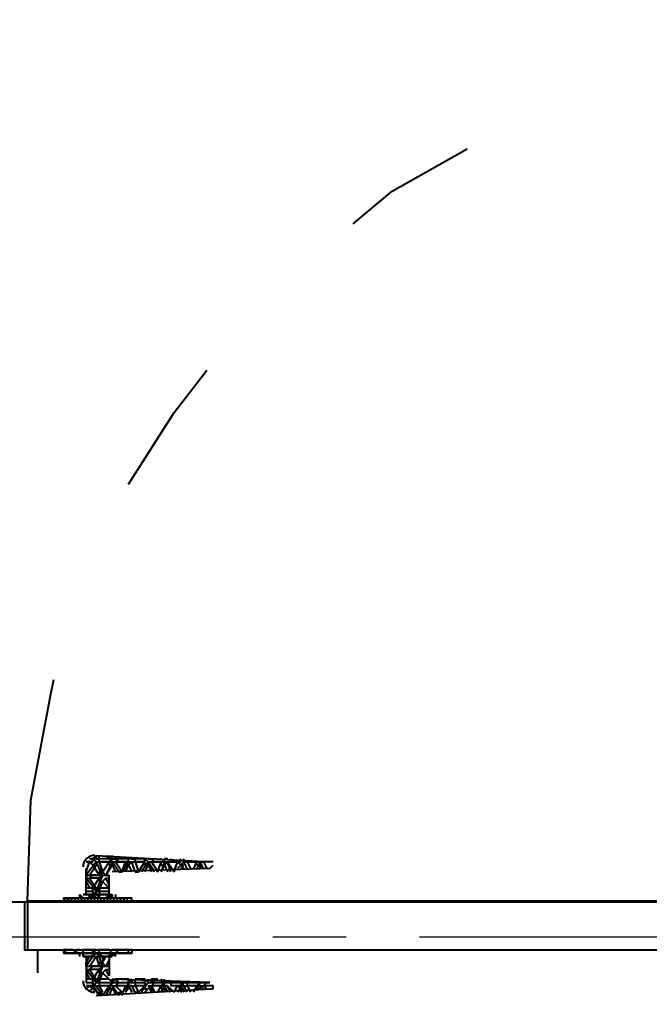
# Model space of a CAD drawing. Header units: centimetres. Extents: x -136 to 1955, y -1012 to 1233.
# Drawn here: x 286 to 340.5, y 627.4 to 711.9 of the extents above; entities that cross this region are included whole.
import ezdxf

# ---------------------------------------------------------------- set-up
doc = ezdxf.new("R2010")
doc.units = ezdxf.units.CM
doc.linetypes.add('CENTER', pattern=[50.8, 31.75, -6.35, 6.35, -6.35])
doc.layers.add('AKS', color=4, linetype='CENTER', lineweight=13)
for name, color, linetype in [('IC_DUVAR_60', 30, 'Continuous'), ('IC_KAPILAR', 7, 'Continuous'), ('OZEL_PANEL_OLCU_CM', 3, 'Continuous')]:
    doc.layers.add(name, color=color, linetype=linetype)
doc.styles.get("Standard").update_dxf_attribs({"font": 'Arial.ttf'})
doc.dimstyles.new('ISO-25', dxfattribs={"dimtxt": 2.5, "dimasz": 2.5, "dimexe": 1.25, "dimexo": 0.625, "dimtad": 1, "dimtxsty": 'Standard', "dimcen": 2.5, "dimadec": 0, "dimazin": 0, "dimtfac": 1, "dimtmove": 0, "dimatfit": 3, "dimfxl": 1, "dimarcsym": 0})

# ---------------------------------------------------------------- blocks, each defined once
blk = doc.blocks.new('kaynak-ic-kapi')
at = {"color": 133, "linetype": 'Continuous', "lineweight": 25, "true_color": 0x6ec1dd}
for p, q in [((54259.032, 7922.696), (54259.314, 7922.978)), ((54259.314, 7922.978), (54259.314, 7922.696)), ((54259.314, 7922.978), (54269.182, 7922.414)), ((54259.596, 7922.696), (54259.596, 7922.978)), ((54260.16, 7922.978), (54260.442, 7922.696)), ((54260.442, 7922.978), (54260.442, 7922.696)), ((54260.724, 7922.696), (54260.724, 7922.978)), ((54258.468, 7922.414), (54259.032, 7922.414)), ((54259.032, 7922.414), (54258.468, 7922.414)), ((54258.468, 7921.568), (54258.75, 7922.414)), ((54258.75, 7922.696), (54258.75, 7922.696)), ((54259.032, 7922.696), (54258.75, 7922.696)), ((54258.75, 7922.696), (54258.75, 7922.696)), ((54259.032, 7922.132), (54258.75, 7922.414)), ((54258.75, 7921.286), (54259.314, 7922.132)), ((54259.032, 7922.414), (54259.032, 7922.696)), ((54259.314, 7922.696), (54259.032, 7922.696)), ((54259.032, 7922.414), (54259.032, 7922.414)), ((54259.314, 7922.414), (54259.032, 7922.132)), ((54259.032, 7922.132), (54259.314, 7922.132)), ((54259.032, 7922.132), (54259.596, 7921.286)), ((54259.314, 7922.696), (54259.596, 7922.696)), ((54259.314, 7922.414), (54259.596, 7922.414)), ((54259.596, 7922.414), (54259.596, 7922.696)), ((54260.442, 7922.696), (54259.596, 7922.696)), ((54259.596, 7922.414), (54259.596, 7922.414)), ((54260.442, 7922.414), (54259.596, 7922.414)), ((54259.596, 7922.414), (54259.878, 7921.568)), ((54259.878, 7921.568), (54260.442, 7922.414)), ((54260.724, 7922.414), (54260.16, 7921.286)), ((54260.16, 7921.286), (54260.724, 7922.132)), ((54260.724, 7922.414), (54260.442, 7922.696)), ((54260.724, 7922.414), (54260.442, 7922.414)), ((54260.442, 7922.132), (54260.442, 7922.414)), ((54260.442, 7922.132), (54260.724, 7922.132)), ((54261.006, 7922.696), (54260.724, 7922.696)), ((54260.724, 7922.696), (54260.724, 7922.696)), ((54260.724, 7922.696), (54261.006, 7922.696)), ((54260.724, 7922.414), (54260.724, 7922.132)), ((54260.724, 7922.414), (54261.006, 7922.414)), ((54260.724, 7922.132), (54261.006, 7921.568)), ((54261.288, 7922.414), (54261.006, 7922.696)), ((54262.134, 7922.696), (54261.006, 7922.696)), ((54261.006, 7922.696), (54261.288, 7922.696)), ((54261.288, 7922.414), (54261.006, 7922.414)), ((54262.134, 7922.414), (54261.006, 7922.414)), ((54261.006, 7922.414), (54261.57, 7921.568)), ((54262.134, 7922.414), (54261.57, 7921.568)), ((54261.57, 7921.568), (54261.852, 7922.414)), ((54261.852, 7922.696), (54261.852, 7922.696)), ((54261.852, 7922.696), (54261.852, 7922.696)), ((54262.134, 7922.132), (54261.852, 7922.414)), ((54261.852, 7921.568), (54262.134, 7922.132)), ((54262.134, 7922.414), (54262.134, 7922.696)), ((54262.134, 7922.414), (54262.134, 7922.696)), ((54262.416, 7922.696), (54262.134, 7922.696)), ((54262.134, 7922.414), (54262.134, 7922.414)), ((54262.416, 7922.414), (54262.134, 7922.132)), ((54262.134, 7922.132), (54262.134, 7922.132)), ((54262.134, 7922.132), (54262.416, 7921.568)), ((54262.416, 7922.696), (54262.416, 7922.696)), ((54262.416, 7922.696), (54262.698, 7922.696)), ((54262.698, 7921.568), (54262.416, 7922.414)), ((54262.416, 7922.414), (54262.698, 7922.414)), ((54262.698, 7922.414), (54262.698, 7922.696)), ((54263.543, 7922.696), (54262.698, 7922.696)), ((54262.698, 7922.696), (54262.698, 7922.696)), ((54262.698, 7922.414), (54262.698, 7922.414)), ((54263.543, 7922.414), (54262.698, 7922.414)), ((54262.698, 7922.414), (54262.979, 7921.568)), ((54262.979, 7921.568), (54263.543, 7922.414)), ((54263.825, 7922.414), (54263.261, 7921.568)), ((54263.543, 7922.414), (54263.543, 7922.696)), ((54263.543, 7922.696), (54263.543, 7922.696)), ((54263.543, 7922.696), (54263.543, 7922.696)), ((54263.543, 7922.414), (54263.543, 7922.414)), ((54263.543, 7922.132), (54263.543, 7922.414)), ((54263.543, 7922.132), (54263.825, 7922.132)), ((54263.543, 7921.568), (54263.825, 7922.132)), ((54263.825, 7922.696), (54263.825, 7922.696)), ((54263.825, 7922.696), (54263.825, 7922.696)), ((54263.825, 7922.696), (54264.107, 7922.696)), ((54263.825, 7922.414), (54263.825, 7922.132)), ((54263.825, 7922.414), (54264.107, 7922.414)), ((54263.825, 7922.132), (54264.107, 7921.568)), ((54264.389, 7922.414), (54264.107, 7922.696)), ((54264.107, 7922.696), (54264.107, 7922.696)), ((54264.389, 7922.414), (54264.107, 7922.414)), ((54264.953, 7922.414), (54264.107, 7922.414)), ((54264.107, 7922.414), (54264.671, 7921.568)), ((54264.671, 7921.568), (54264.953, 7922.414)), ((54265.235, 7922.414), (54264.953, 7921.568)), ((54265.235, 7922.414), (54264.953, 7922.414)), ((54264.953, 7922.132), (54264.953, 7922.414)), ((54264.953, 7922.132), (54265.235, 7922.132)), ((54264.953, 7921.568), (54265.235, 7922.132)), ((54265.235, 7922.414), (54265.235, 7922.696)), ((54265.235, 7922.414), (54265.235, 7922.696)), ((54265.517, 7922.696), (54265.235, 7922.696)), ((54265.517, 7922.414), (54265.235, 7922.132)), ((54265.235, 7922.132), (54265.517, 7921.568)), ((54265.517, 7922.696), (54265.517, 7922.696)), ((54265.517, 7922.696), (54265.517, 7922.696)), ((54265.517, 7922.696), (54265.517, 7922.696)), ((54265.799, 7921.568), (54265.517, 7922.414)), ((54265.517, 7922.414), (54265.517, 7922.414)), ((54265.517, 7922.414), (54266.081, 7921.568)), ((54265.799, 7922.414), (54265.799, 7922.696)), ((54265.799, 7922.414), (54265.799, 7922.414)), ((54266.645, 7922.414), (54265.799, 7922.414)), ((54266.081, 7921.568), (54266.363, 7922.414)), ((54266.927, 7922.414), (54266.363, 7921.85)), ((54266.645, 7922.132), (54266.363, 7922.414)), ((54266.645, 7922.414), (54266.645, 7922.696)), ((54266.645, 7922.414), (54266.645, 7922.414)), ((54266.927, 7922.414), (54266.645, 7922.132)), ((54266.645, 7922.132), (54266.927, 7922.132)), ((54266.645, 7921.85), (54266.927, 7922.132)), ((54266.645, 7922.132), (54266.927, 7921.85)), ((54266.927, 7922.414), (54268.336, 7922.414)), ((54266.927, 7922.414), (54267.209, 7922.414)), ((54267.209, 7922.414), (54267.209, 7922.414)), ((54267.209, 7922.414), (54267.209, 7922.414)), ((54268.054, 7922.414), (54267.209, 7922.414)), ((54267.209, 7922.414), (54267.491, 7921.85)), ((54267.772, 7921.85), (54268.054, 7922.414)), ((54268.336, 7922.414), (54268.054, 7921.85)), ((54268.336, 7922.414), (54268.054, 7922.414)), ((54268.054, 7922.132), (54268.054, 7922.414)), ((54268.054, 7922.132), (54268.336, 7922.132)), ((54268.618, 7921.85), (54268.336, 7922.414)), ((54268.336, 7922.414), (54268.336, 7922.414)), ((54268.336, 7922.414), (54268.336, 7922.132)), ((54268.336, 7922.414), (54268.618, 7922.414)), ((54268.336, 7921.85), (54268.336, 7922.132)), ((54268.336, 7922.132), (54268.618, 7921.85)), ((54268.9, 7922.414), (54268.618, 7922.414)), ((54269.464, 7922.414), (54268.618, 7922.414)), ((54268.618, 7922.414), (54268.9, 7921.85)), ((54269.182, 7921.85), (54269.464, 7922.132)), ((54269.464, 7922.132), (54269.464, 7922.132)), ((54258.468, 7921.85), (54258.468, 7921.568)), ((54258.468, 7919.595), (54258.468, 7921.85)), ((54258.468, 7921.286), (54258.468, 7921.568)), ((54258.468, 7921.568), (54258.468, 7921.568)), ((54258.468, 7921.286), (54258.468, 7921.286)), ((54258.468, 7921.286), (54258.75, 7921.286)), ((54259.032, 7921.286), (54258.75, 7921.286)), ((54259.032, 7921.286), (54258.75, 7921.004)), ((54259.596, 7921.286), (54258.75, 7921.286)), ((54259.596, 7921.568), (54259.596, 7921.286)), ((54259.596, 7921.568), (54259.878, 7921.568)), ((54259.878, 7921.286), (54259.596, 7921.286)), ((54259.878, 7921.286), (54259.596, 7921.004)), ((54260.16, 7921.286), (54259.878, 7921.568)), ((54260.16, 7921.286), (54260.16, 7921.286)), ((54260.442, 7921.286), (54260.442, 7921.286)), ((54260.442, 7921.286), (54260.442, 7921.286)), ((54260.442, 7919.595), (54260.442, 7921.286)), ((54269.182, 7921.85), (54260.724, 7921.568)), ((54260.724, 7921.286), (54260.724, 7921.286)), ((54261.288, 7921.568), (54261.288, 7921.568)), ((54261.288, 7921.568), (54261.57, 7921.568)), ((54262.698, 7921.568), (54262.698, 7921.568)), ((54262.698, 7921.568), (54262.979, 7921.568)), ((54258.468, 7921.004), (54258.468, 7920.723)), ((54258.468, 7921.004), (54258.75, 7921.004)), ((54258.468, 7920.723), (54258.468, 7920.723)), ((54258.468, 7920.723), (54258.468, 7920.723)), ((54258.468, 7920.723), (54258.75, 7920.159)), ((54259.596, 7921.004), (54258.75, 7921.004)), ((54258.75, 7921.004), (54259.314, 7920.159)), ((54259.032, 7920.159), (54259.596, 7921.004)), ((54259.596, 7920.723), (54259.596, 7921.004)), ((54259.596, 7920.723), (54259.878, 7920.723)), ((54259.596, 7919.877), (54259.878, 7920.723)), ((54260.16, 7921.004), (54259.878, 7920.723)), ((54259.878, 7920.723), (54260.442, 7920.159)), ((54260.442, 7920.441), (54260.16, 7921.004)), ((54260.16, 7921.004), (54260.16, 7921.004)), ((54260.16, 7921.004), (54260.442, 7921.004)), ((54260.442, 7921.004), (54260.442, 7921.004)), ((54260.442, 7921.004), (54260.442, 7921.004)), ((54257.905, 7919.313), (54257.905, 7919.595)), ((54257.905, 7919.595), (54258.187, 7919.313)), ((54257.905, 7919.595), (54257.905, 7919.313)), ((54258.187, 7919.595), (54258.187, 7919.595)), ((54259.032, 7919.595), (54258.187, 7919.595)), ((54258.187, 7919.595), (54260.724, 7919.595)), ((54258.187, 7919.595), (54258.187, 7919.595)), ((54259.032, 7920.159), (54258.468, 7920.159)), ((54258.468, 7919.877), (54259.032, 7919.877)), ((54259.032, 7920.159), (54258.75, 7920.159)), ((54259.032, 7919.313), (54258.75, 7919.595)), ((54258.75, 7919.313), (54258.75, 7919.595)), ((54259.032, 7919.877), (54259.032, 7920.159)), ((54259.314, 7919.877), (54259.032, 7920.159)), ((54259.032, 7920.159), (54259.314, 7920.159)), ((54259.032, 7919.877), (54259.032, 7919.595)), ((54259.032, 7919.595), (54259.314, 7919.313)), ((54259.314, 7919.877), (54260.442, 7919.877)), ((54259.314, 7919.877), (54259.596, 7919.877)), ((54259.314, 7919.877), (54259.596, 7919.877)), ((54259.596, 7919.877), (54259.596, 7920.159)), ((54260.442, 7920.159), (54259.596, 7920.159)), ((54259.596, 7919.877), (54259.596, 7919.595)), ((54259.596, 7919.877), (54259.596, 7919.595)), ((54260.442, 7919.595), (54259.596, 7919.595)), ((54260.442, 7920.159), (54260.442, 7920.159)), ((54260.442, 7919.595), (54260.442, 7919.595)), ((54260.442, 7919.313), (54260.442, 7919.595)), ((54260.724, 7919.595), (54260.724, 7919.595)), ((54260.724, 7919.595), (54260.724, 7919.595)), ((54261.006, 7919.595), (54261.006, 7919.313)), ((54327.544, 7919.031), (54253.394, 7919.031)), ((54253.394, 7919.031), (54253.394, 7914.802)), ((54256.777, 7919.031), (54256.495, 7919.313)), ((54256.495, 7919.313), (54262.416, 7919.313)), ((54256.777, 7919.031), (54256.495, 7919.031)), ((54256.495, 7919.031), (54256.495, 7919.031)), ((54256.777, 7919.031), (54257.059, 7919.313)), ((54256.777, 7919.313), (54257.059, 7919.031)), ((54256.777, 7919.031), (54257.059, 7919.031)), ((54257.341, 7919.313), (54257.059, 7919.031)), ((54257.341, 7919.031), (54257.623, 7919.313)), ((54257.623, 7919.313), (54257.905, 7919.031)), ((54258.187, 7919.031), (54257.905, 7919.313)), ((54258.187, 7919.313), (54258.468, 7919.031)), ((54258.187, 7919.031), (54258.187, 7919.031)), ((54258.187, 7919.031), (54258.468, 7919.031)), ((54258.468, 7919.031), (54258.75, 7919.313)), ((54259.032, 7919.313), (54259.314, 7919.313)), ((54259.032, 7919.031), (54259.314, 7919.313)), ((54259.314, 7919.313), (54259.596, 7919.031)), ((54259.596, 7919.031), (54259.596, 7919.031)), ((54259.596, 7919.031), (54259.878, 7919.031)), ((54260.442, 7919.313), (54260.724, 7919.313)), ((54260.442, 7919.031), (54260.724, 7919.313)), ((54261.288, 7919.031), (54261.006, 7919.313)), ((54261.288, 7919.313), (54261.57, 7919.031)), ((54261.288, 7919.031), (54261.288, 7919.031)), ((54261.288, 7919.031), (54261.57, 7919.031)), ((54261.57, 7919.031), (54261.852, 7919.313)), ((54262.134, 7919.313), (54261.852, 7919.031)), ((54261.852, 7919.031), (54262.134, 7919.313)), ((54262.416, 7919.313), (54262.416, 7919.313)), ((54253.394, 7914.802), (54327.262, 7914.802)), ((54254.239, 7914.802), (54254.239, 7912.828)), ((54256.495, 7914.802), (54256.495, 7914.802)), ((54256.777, 7914.52), (54256.495, 7914.802)), ((54257.341, 7914.802), (54256.495, 7914.802)), ((54256.495, 7914.802), (54256.495, 7914.802)), ((54256.495, 7914.802), (54256.495, 7914.52)), ((54256.495, 7914.52), (54256.495, 7914.52)), ((54256.777, 7914.52), (54256.495, 7914.52)), ((54256.495, 7914.52), (54256.495, 7914.52)), ((54257.623, 7914.52), (54257.341, 7914.802)), ((54257.341, 7914.802), (54257.341, 7914.802)), ((54257.341, 7914.802), (54257.341, 7914.802)), ((54257.623, 7914.52), (54257.341, 7914.52)), ((54257.905, 7914.802), (54257.623, 7914.802)), ((54257.623, 7914.802), (54257.623, 7914.802)), ((54257.623, 7914.802), (54257.905, 7914.802)), ((54257.623, 7914.52), (54257.623, 7914.52)), ((54257.623, 7914.52), (54257.623, 7914.52)), ((54257.623, 7914.52), (54257.905, 7914.52)), ((54257.905, 7914.802), (54258.187, 7914.802)), ((54257.905, 7914.52), (54258.187, 7914.52)), ((54257.905, 7914.238), (54257.905, 7914.52)), ((54258.187, 7914.52), (54258.187, 7914.802)), ((54259.032, 7914.802), (54258.187, 7914.802)), ((54258.187, 7914.238), (54258.187, 7914.52)), ((54258.187, 7914.52), (54258.187, 7914.238)), ((54259.032, 7914.802), (54258.75, 7914.802)), ((54258.75, 7914.802), (54258.75, 7914.802)), ((54259.032, 7914.52), (54259.032, 7914.802)), ((54259.314, 7914.802), (54259.032, 7914.802)), ((54259.032, 7914.52), (54259.032, 7914.238)), ((54259.314, 7914.52), (54259.032, 7914.52)), ((54259.032, 7914.238), (54259.032, 7914.52)), ((54259.032, 7914.238), (54259.314, 7914.52)), ((54259.314, 7914.802), (54259.314, 7914.802)), ((54259.314, 7914.802), (54259.596, 7914.802)), ((54259.314, 7914.52), (54259.596, 7914.52)), ((54259.596, 7914.52), (54259.596, 7914.802)), ((54260.442, 7914.802), (54259.596, 7914.802)), ((54259.596, 7914.802), (54259.596, 7914.802)), ((54259.596, 7914.238), (54259.596, 7914.52)), ((54259.596, 7914.52), (54259.596, 7914.52)), ((54259.596, 7914.52), (54259.878, 7914.238)), ((54260.724, 7914.52), (54260.442, 7914.802)), ((54260.724, 7914.52), (54260.442, 7914.802)), ((54260.442, 7914.802), (54260.442, 7914.802)), ((54260.442, 7914.802), (54260.442, 7914.802)), ((54260.724, 7914.52), (54260.442, 7914.238)), ((54261.006, 7914.802), (54260.724, 7914.802)), ((54260.724, 7914.802), (54260.724, 7914.802)), ((54260.724, 7914.802), (54261.006, 7914.802)), ((54261.006, 7914.238), (54260.724, 7914.52)), ((54260.724, 7914.52), (54260.724, 7914.238)), ((54260.724, 7914.52), (54261.006, 7914.52)), ((54261.288, 7914.52), (54261.006, 7914.802)), ((54262.134, 7914.802), (54261.006, 7914.802)), ((54261.006, 7914.802), (54261.288, 7914.802)), ((54261.006, 7914.52), (54261.006, 7914.52)), ((54261.006, 7914.238), (54261.006, 7914.52)), ((54261.288, 7914.52), (54261.288, 7914.52)), ((54261.852, 7914.802), (54261.852, 7914.802)), ((54261.852, 7914.802), (54261.852, 7914.802)), ((54262.134, 7914.52), (54262.134, 7914.802)), ((54262.134, 7914.52), (54262.134, 7914.802)), ((54262.416, 7914.802), (54262.134, 7914.802)), ((54262.134, 7914.52), (54262.134, 7914.52)), ((54262.134, 7914.52), (54262.134, 7914.52)), ((54262.416, 7914.802), (54262.416, 7914.802)), ((54262.416, 7914.802), (54262.416, 7914.802)), ((54262.416, 7914.52), (54262.416, 7914.52)), ((54262.416, 7914.52), (54262.416, 7914.52)), ((54262.416, 7914.52), (54262.416, 7914.52)), ((54259.032, 7914.238), (54258.187, 7914.238)), ((54258.187, 7914.238), (54258.187, 7914.238)), ((54258.187, 7914.238), (54260.724, 7914.238)), ((54258.468, 7913.674), (54258.75, 7914.238)), ((54258.468, 7914.238), (54258.468, 7911.982)), ((54258.468, 7913.392), (54258.468, 7913.674)), ((54258.468, 7913.674), (54258.468, 7913.674)), ((54258.468, 7913.674), (54258.468, 7913.674)), ((54259.032, 7914.238), (54258.75, 7914.238)), ((54258.75, 7914.238), (54258.75, 7914.238)), ((54258.75, 7913.392), (54259.314, 7914.238)), ((54259.032, 7914.238), (54259.314, 7914.238)), ((54259.032, 7914.238), (54259.314, 7914.238)), ((54259.314, 7914.238), (54259.314, 7914.238)), ((54259.314, 7914.238), (54259.596, 7913.392)), ((54259.878, 7913.392), (54259.596, 7914.238)), ((54260.442, 7914.238), (54259.596, 7914.238)), ((54259.596, 7913.674), (54259.596, 7913.392)), ((54259.596, 7913.674), (54259.878, 7913.674)), ((54259.878, 7913.674), (54260.16, 7914.238)), ((54259.878, 7914.238), (54259.878, 7913.674)), ((54260.16, 7913.392), (54259.878, 7913.674)), ((54260.16, 7914.238), (54260.442, 7914.238)), ((54260.442, 7913.956), (54260.16, 7913.392)), ((54260.16, 7913.392), (54260.442, 7913.674)), ((54260.442, 7914.238), (54260.442, 7914.238)), ((54260.442, 7914.238), (54260.724, 7914.238)), ((54260.442, 7914.238), (54260.442, 7912.546)), ((54260.724, 7914.238), (54260.724, 7914.238)), ((54260.724, 7914.238), (54260.724, 7914.238)), ((54260.724, 7914.238), (54260.724, 7914.238)), ((54258.468, 7913.392), (54258.468, 7913.392)), ((54258.468, 7913.392), (54258.75, 7913.392)), ((54259.314, 7911.982), (54258.468, 7913.11)), ((54258.468, 7913.11), (54258.468, 7912.828)), ((54258.468, 7913.11), (54258.75, 7913.11)), ((54258.468, 7912.828), (54258.468, 7912.828)), ((54258.468, 7912.828), (54258.468, 7912.828)), ((54258.468, 7912.828), (54258.75, 7912.264)), ((54259.032, 7913.392), (54258.75, 7913.392)), ((54259.032, 7913.392), (54258.75, 7913.11)), ((54259.596, 7913.392), (54258.75, 7913.392)), ((54259.596, 7913.11), (54258.75, 7913.11)), ((54258.75, 7913.11), (54259.314, 7912.264)), ((54259.032, 7912.264), (54259.596, 7913.11)), ((54259.878, 7913.392), (54259.596, 7913.392)), ((54259.878, 7913.392), (54259.596, 7913.11)), ((54259.596, 7912.828), (54259.596, 7913.11)), ((54259.596, 7912.828), (54259.878, 7912.828)), ((54259.596, 7911.982), (54259.878, 7912.828)), ((54260.16, 7913.11), (54259.878, 7912.828)), ((54259.878, 7912.828), (54260.442, 7912.264)), ((54260.16, 7913.392), (54260.16, 7913.392)), ((54260.442, 7912.546), (54260.16, 7913.11)), ((54260.16, 7913.11), (54260.16, 7913.11)), ((54260.16, 7913.11), (54260.442, 7913.11)), ((54260.442, 7913.392), (54260.442, 7913.392)), ((54260.442, 7913.392), (54260.442, 7913.392)), ((54260.442, 7913.11), (54260.442, 7913.11)), ((54260.442, 7913.11), (54260.442, 7913.11)), ((54259.032, 7912.264), (54258.468, 7912.264)), ((54258.468, 7911.982), (54259.032, 7911.982)), ((54259.032, 7912.264), (54258.75, 7912.264)), ((54259.032, 7911.982), (54259.032, 7912.264)), ((54259.314, 7911.982), (54259.032, 7912.264)), ((54259.032, 7912.264), (54259.314, 7912.264)), ((54259.032, 7911.982), (54259.032, 7911.7)), ((54259.314, 7911.982), (54259.596, 7911.982)), ((54259.596, 7911.982), (54259.596, 7912.264)), ((54260.442, 7912.264), (54259.596, 7912.264)), ((54259.596, 7911.982), (54259.596, 7911.7)), ((54260.724, 7911.982), (54260.442, 7912.264)), ((54260.724, 7911.982), (54260.442, 7912.264)), ((54260.442, 7912.264), (54260.442, 7912.264)), ((54260.724, 7911.982), (54260.442, 7911.7)), ((54260.724, 7912.546), (54260.724, 7912.546)), ((54260.724, 7911.982), (54260.724, 7912.264)), ((54260.724, 7912.264), (54260.724, 7912.264)), ((54269.182, 7911.982), (54260.724, 7912.264)), ((54260.724, 7911.982), (54261.006, 7911.982)), ((54261.288, 7911.982), (54261.006, 7912.264)), ((54262.134, 7912.264), (54261.006, 7912.264)), ((54261.006, 7911.982), (54261.288, 7912.264)), ((54261.288, 7911.982), (54261.006, 7911.7)), ((54261.852, 7912.264), (54261.852, 7912.264)), ((54261.852, 7912.264), (54261.852, 7912.264)), ((54262.134, 7911.982), (54261.852, 7911.137)), ((54262.134, 7911.982), (54262.134, 7912.264)), ((54262.134, 7911.982), (54262.134, 7912.264)), ((54262.416, 7911.982), (54262.134, 7912.264)), ((54262.134, 7911.982), (54262.134, 7911.7)), ((54262.416, 7912.264), (54262.416, 7911.982)), ((54262.416, 7911.982), (54262.698, 7911.982)), ((54262.698, 7911.982), (54262.698, 7912.264)), ((54263.543, 7912.264), (54262.698, 7912.264)), ((54262.698, 7911.982), (54262.698, 7912.264)), ((54262.698, 7911.982), (54262.698, 7911.7)), ((54263.261, 7912.264), (54263.543, 7912.264)), ((54263.825, 7911.982), (54263.543, 7912.264)), ((54263.543, 7911.982), (54263.543, 7912.264)), ((54263.543, 7912.264), (54263.543, 7912.264)), ((54263.543, 7911.982), (54263.543, 7911.7)), ((54263.825, 7911.982), (54263.825, 7912.264)), ((54263.825, 7911.982), (54264.107, 7911.982)), ((54264.389, 7911.982), (54264.107, 7912.264)), ((54264.671, 7912.264), (54264.107, 7912.264)), ((54264.107, 7911.982), (54264.107, 7912.264)), ((54264.389, 7911.982), (54264.107, 7911.7)), ((54265.235, 7911.982), (54264.953, 7912.264)), ((54265.235, 7911.982), (54264.953, 7911.137)), ((54265.235, 7911.982), (54264.953, 7911.7)), ((54265.235, 7911.982), (54265.235, 7912.264)), ((54265.517, 7911.982), (54265.235, 7911.982)), ((54265.517, 7911.982), (54265.517, 7911.982)), ((54265.517, 7911.982), (54265.517, 7911.982)), ((54265.517, 7911.982), (54265.799, 7911.982)), ((54265.799, 7911.982), (54265.799, 7911.982)), ((54265.799, 7911.982), (54265.799, 7911.7)), ((54266.927, 7911.982), (54266.363, 7911.137)), ((54266.927, 7911.982), (54266.645, 7911.982)), ((54266.645, 7911.982), (54266.645, 7911.982)), ((54266.645, 7911.982), (54266.645, 7911.7)), ((54266.927, 7911.982), (54266.927, 7911.982)), ((54266.927, 7911.982), (54267.209, 7911.982)), ((54267.209, 7911.982), (54267.209, 7911.982)), ((54267.209, 7911.982), (54267.209, 7911.7)), ((54267.209, 7911.982), (54267.209, 7911.982)), ((54268.336, 7911.982), (54268.054, 7911.418)), ((54268.336, 7911.982), (54268.054, 7911.7)), ((54268.336, 7911.982), (54268.336, 7911.982)), ((54268.336, 7911.982), (54268.336, 7911.982)), ((54268.9, 7911.982), (54268.618, 7911.7)), ((54268.9, 7911.982), (54268.9, 7911.982)), ((54259.032, 7911.7), (54258.468, 7911.7)), ((54258.468, 7911.418), (54258.75, 7911.7)), ((54259.032, 7911.418), (54258.75, 7911.7)), ((54259.314, 7911.7), (54259.032, 7911.7)), ((54259.032, 7911.7), (54259.596, 7910.855)), ((54259.032, 7911.418), (54259.314, 7911.418)), ((54259.032, 7911.137), (54259.314, 7911.418)), ((54259.878, 7910.855), (54259.314, 7911.7)), ((54259.314, 7911.7), (54259.596, 7911.7)), ((54259.314, 7910.855), (54269.182, 7911.418)), ((54260.442, 7911.7), (54259.596, 7911.7)), ((54259.596, 7911.7), (54259.878, 7911.137)), ((54259.596, 7911.137), (54259.596, 7910.855)), ((54259.596, 7911.137), (54259.878, 7911.137)), ((54259.878, 7910.855), (54260.442, 7911.7)), ((54260.442, 7911.418), (54260.442, 7911.7)), ((54260.442, 7911.418), (54260.724, 7911.418)), ((54260.442, 7910.855), (54260.724, 7911.418)), ((54261.288, 7910.855), (54260.724, 7911.7)), ((54260.724, 7911.7), (54260.724, 7911.7)), ((54260.724, 7911.7), (54261.006, 7911.7)), ((54260.724, 7911.7), (54261.006, 7910.855)), ((54262.134, 7911.7), (54261.006, 7911.7)), ((54261.006, 7911.7), (54261.57, 7911.137)), ((54261.288, 7911.137), (54261.288, 7910.855)), ((54261.288, 7911.137), (54261.57, 7911.137)), ((54261.57, 7910.855), (54261.852, 7911.7)), ((54262.134, 7911.418), (54261.852, 7911.7)), ((54261.852, 7911.137), (54262.134, 7911.418)), ((54262.416, 7911.7), (54262.134, 7911.7)), ((54262.134, 7911.7), (54262.416, 7911.137)), ((54262.134, 7911.418), (54262.134, 7911.418)), ((54262.698, 7911.137), (54262.416, 7911.7)), ((54262.416, 7911.7), (54262.698, 7911.7)), ((54263.543, 7911.7), (54262.698, 7911.7)), ((54262.698, 7911.7), (54262.979, 7911.137)), ((54262.698, 7911.137), (54262.698, 7911.137)), ((54262.698, 7911.137), (54262.979, 7911.137)), ((54262.979, 7911.137), (54263.543, 7911.7)), ((54263.543, 7911.418), (54263.543, 7911.7)), ((54263.543, 7911.418), (54263.825, 7911.418)), ((54263.543, 7911.137), (54263.825, 7911.418)), ((54264.389, 7911.137), (54263.825, 7911.7)), ((54263.825, 7911.7), (54263.825, 7911.7)), ((54263.825, 7911.7), (54264.107, 7911.7)), ((54263.825, 7911.7), (54264.107, 7911.137)), ((54264.953, 7911.7), (54264.107, 7911.7)), ((54264.107, 7911.7), (54264.389, 7911.137)), ((54264.671, 7911.137), (54264.953, 7911.7)), ((54264.953, 7911.418), (54264.953, 7911.7)), ((54264.953, 7911.418), (54265.235, 7911.418)), ((54265.517, 7911.7), (54265.235, 7911.7)), ((54265.235, 7911.7), (54265.517, 7911.137)), ((54265.235, 7911.137), (54265.235, 7911.418)), ((54265.799, 7911.137), (54265.517, 7911.7)), ((54265.517, 7911.7), (54265.517, 7911.7)), ((54265.517, 7911.7), (54266.081, 7911.137)), ((54266.645, 7911.7), (54265.799, 7911.7)), ((54266.081, 7911.137), (54266.363, 7911.7)), ((54266.645, 7911.418), (54266.363, 7911.7)), ((54266.927, 7911.7), (54266.645, 7911.7)), ((54266.645, 7911.7), (54266.927, 7911.137)), ((54266.645, 7911.418), (54266.927, 7911.418)), ((54266.645, 7911.137), (54266.927, 7911.418)), ((54267.209, 7911.137), (54266.927, 7911.7)), ((54266.927, 7911.7), (54267.209, 7911.7)), ((54268.054, 7911.7), (54267.209, 7911.7)), ((54267.209, 7911.7), (54267.491, 7911.137)), ((54267.772, 7911.137), (54268.054, 7911.7)), ((54268.054, 7911.418), (54268.054, 7911.7)), ((54268.054, 7911.418), (54268.336, 7911.418)), ((54268.618, 7911.418), (54268.336, 7911.7)), ((54268.336, 7911.7), (54268.336, 7911.7)), ((54268.336, 7911.7), (54268.618, 7911.7)), ((54268.336, 7911.7), (54268.336, 7911.418)), ((54268.336, 7911.418), (54268.336, 7911.418)), ((54269.464, 7911.7), (54268.618, 7911.7)), ((54268.618, 7911.7), (54268.9, 7911.418)), ((54269.182, 7911.7), (54269.182, 7911.7)), ((54269.182, 7911.418), (54269.464, 7911.418)), ((54269.182, 7911.418), (54269.182, 7911.418)), ((54269.464, 7911.418), (54269.464, 7911.7)), ((54259.878, 7910.855), (54259.878, 7910.855))]:
    blk.add_line(p, q, dxfattribs=at)
at = {"color": 7, "linetype": 'Continuous', "lineweight": 25}
for points in [[(54281.588, 7977.674), (54284.971, 7980.494), (54291.455, 7984.159)], [(54262.134, 7955.119), (54266.081, 7961.322), (54268.9, 7964.987)], [(54253.394, 7919.031), (54253.675, 7927.771), (54255.367, 7936.793), (54255.649, 7938.203)]]:
    blk.add_lwpolyline(points, dxfattribs=at)
at = {"color": 133, "linetype": 'Continuous', "lineweight": 25, "true_color": 0x6ec1dd}
for points in [[(54261.288, 7921.568), (54260.724, 7922.414), (54260.442, 7922.978)], [(54259.314, 7922.414), (54258.468, 7921.286), (54258.468, 7921.004)], [(54259.878, 7921.286), (54259.314, 7922.414), (54259.032, 7922.696)], [(54259.314, 7922.414), (54260.724, 7922.414), (54262.134, 7922.414), (54263.543, 7922.414)], [(54264.389, 7921.568), (54263.825, 7922.414), (54263.543, 7922.696)], [(54263.825, 7922.414), (54265.235, 7922.414), (54266.645, 7922.414)], [(54267.209, 7921.85), (54266.927, 7922.414), (54266.927, 7922.696)], [(54258.468, 7921.286), (54259.878, 7921.286), (54260.442, 7921.286)], [(54259.878, 7921.286), (54259.314, 7919.877), (54259.032, 7919.595), (54259.032, 7919.313), (54258.75, 7919.031)], [(54259.314, 7919.595), (54259.314, 7919.877), (54258.468, 7921.004)], [(54259.314, 7919.877), (54259.314, 7919.595), (54259.032, 7919.595)], [(54259.314, 7919.595), (54259.596, 7919.313), (54259.878, 7919.031)], [(54259.596, 7919.595), (54259.596, 7919.313), (54259.878, 7919.031)], [(54259.878, 7919.031), (54260.16, 7919.313), (54260.442, 7919.595)], [(54260.724, 7919.595), (54260.442, 7919.313), (54260.16, 7919.031)], [(54260.724, 7919.595), (54260.724, 7919.313), (54261.006, 7919.031)], [(54253.112, 7919.031), (54253.112, 7914.802), (54254.239, 7914.802)], [(54256.495, 7919.313), (54256.495, 7919.031), (54262.416, 7919.031), (54262.416, 7919.313)], [(54256.495, 7914.802), (54262.416, 7914.802), (54262.416, 7914.52), (54256.495, 7914.52)], [(54256.495, 7914.52), (54257.623, 7914.52), (54259.032, 7914.52)], [(54257.905, 7914.52), (54257.623, 7914.52), (54257.623, 7914.802)], [(54259.596, 7914.238), (54259.314, 7914.52), (54259.032, 7914.802)], [(54259.314, 7914.52), (54260.724, 7914.52), (54262.134, 7914.52), (54262.416, 7914.52)], [(54260.724, 7914.52), (54260.442, 7914.52), (54260.442, 7914.238)], [(54259.032, 7914.238), (54258.468, 7913.392), (54258.468, 7913.11)], [(54258.468, 7913.392), (54259.878, 7913.392), (54260.442, 7913.392)], [(54259.878, 7913.392), (54259.314, 7911.982), (54258.75, 7911.137)], [(54259.314, 7911.982), (54260.724, 7911.982), (54262.134, 7911.982), (54263.543, 7911.982)], [(54261.006, 7912.264), (54260.724, 7911.982), (54260.16, 7910.855)], [(54263.825, 7912.264), (54263.825, 7911.982), (54263.261, 7911.137)], [(54263.825, 7911.982), (54265.235, 7911.982), (54266.645, 7911.982)], [(54266.927, 7911.982), (54268.336, 7911.982), (54269.182, 7911.982)]]:
    blk.add_lwpolyline(points, dxfattribs=at)
blk.add_lwpolyline([(54269.182, 7922.132), (54269.182, 7922.132)], close=True, dxfattribs=at)
for points in [[(54259.218, 7922.977), (54258.949, 7922.989), (54258.686, 7922.891), (54258.492, 7922.705)], [(54258.492, 7922.705), (54258.297, 7922.518), (54258.187, 7922.261), (54258.187, 7921.991)], [(54258.187, 7912.123), (54258.187, 7911.854), (54258.297, 7911.596), (54258.492, 7911.41)], [(54258.492, 7911.41), (54258.686, 7911.224), (54258.949, 7911.125), (54259.218, 7911.138)]]:
    blk.add_open_spline(points, degree=3, dxfattribs=at)
blk = doc.blocks.new('IC_KAPILI_1255_60_SOL_UST')
at = {"layer": 'IC_KAPILAR', "rotation": 90}
blk.add_blockref('kaynak-ic-kapi', (7918.93, -54227.719), dxfattribs=at)
blk = doc.blocks.new('*D105')
at = {"layer": 'Defpoints', "color": 0, "transparency": 16777216}
for p in [(220, 758), (383.5, 758), (383.5, 635.5)]:
    blk.add_point(p, dxfattribs=at)
at = {"layer": 'OZEL_PANEL_OLCU_CM', "color": 0, "lineweight": -2, "transparency": 16777216}
for p, q in [((380.5, 758), (215, 758)), ((220, 639.5), (220, 754)), ((380.5, 635.5), (215, 635.5))]:
    blk.add_line(p, q, dxfattribs=at)
at = {"layer": 'OZEL_PANEL_OLCU_CM', "color": 0, "transparency": 16777216}
for points in [[(219.333, 754), (220.667, 754), (220, 758)], [(219.333, 639.5), (220.667, 639.5), (220, 635.5)]]:
    blk.add_solid(points, dxfattribs=at)
at = {"layer": 'OZEL_PANEL_OLCU_CM', "color": 0, "transparency": 16777216, "insert": (208.986, 696.75), "char_height": 15, "attachment_point": 5, "rotation": 90}
blk.add_mtext('122,5', dxfattribs=at)

msp = doc.modelspace()

# ---------------------------------------------------------------- linework, layer by layer
at = {"layer": 'AKS'}
msp.add_line((-35, 632.5), (808, 632.5), dxfattribs=at)

# ---------------------------------------------------------------- block references
at = {"layer": 'IC_DUVAR_60', "rotation": 270}
msp.add_blockref('IC_KAPILI_1255_60_SOL_UST', (261, 635.5), dxfattribs=at)

# ---------------------------------------------------------------- dimensions: what is measured, and where the dimension line sits
at = {"layer": 'OZEL_PANEL_OLCU_CM'}
dim = msp.add_linear_dim(base=(220, 758), p1=(383.5, 635.5), p2=(383.5, 758), angle=90, dimstyle='ISO-25', override={"dimtxt": 15, "dimasz": 4, "dimexe": 5, "dimexo": 3, "dimgap": 2, "dimdec": 1, "dimtix": 1, "dimatfit": 1}, dxfattribs=at)
dim.commit()
dim.dimension.update_dxf_attribs({"geometry": '*D105', "text_midpoint": (208.986, 696.75)})

doc.saveas('drawing.dxf')
